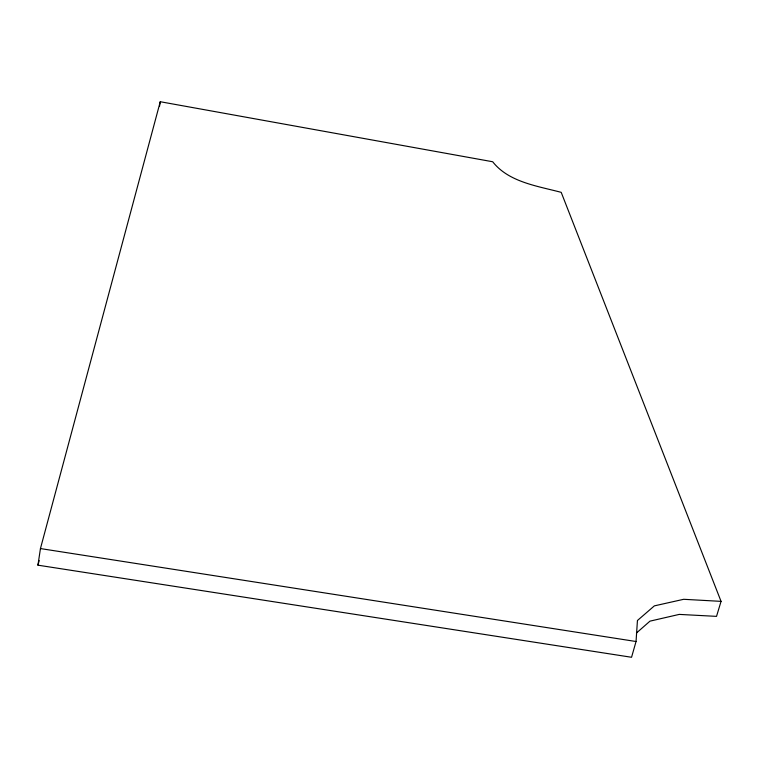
<?xml version="1.0" encoding="UTF-8"?>
<svg xmlns="http://www.w3.org/2000/svg" width="759" height="759" viewBox="0 0 759 759"><rect width="100%" height="100%" fill="white"/><g stroke="black" fill="none" stroke-linecap="round" stroke-linejoin="round"><path stroke-width="1.14" d="M721.05 601.365L561.205 192.35C537.619 186.059 508.634 182.179 492.695 161.752L160.263 101.725L40.445 548.567L37.95 565.17L631.554 657.275L636.051 641.516L637.437 620.511L654.362 605.872L683.679 599.297L721.05 601.365L716.524 616.365L679.248 614.401L649.97 621.147L636.421 633.044M159.532 106.213L160.263 101.725M37.95 565.17L39.164 560.588M40.445 548.567L636.051 641.516"/></g></svg>
